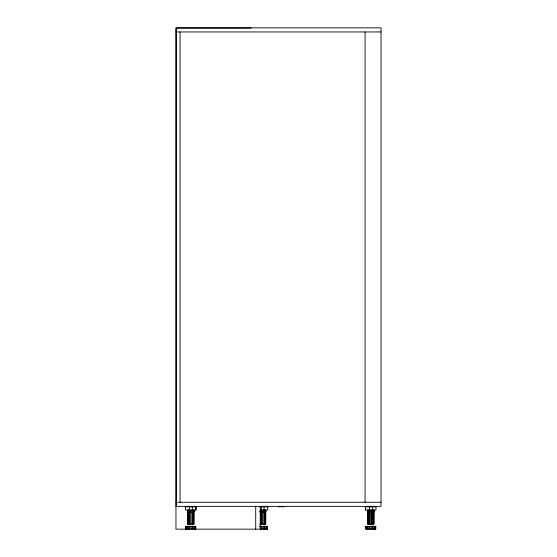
<?xml version="1.0" encoding="UTF-8"?>
<svg xmlns="http://www.w3.org/2000/svg" width="557" height="557" viewBox="0 0 557 557"><rect width="100%" height="100%" fill="white"/><g stroke="black" fill="none" stroke-linecap="round" stroke-linejoin="round"><path stroke-width="0.84" d="M246.368 28.08L176.186 28.08L176.186 506.139M247.057 28.08L251.158 28.08M175.963 31.951L381.037 31.951M175.963 502.261L381.037 502.261M175.963 506.362L381.037 506.362L381.037 27.85L175.963 27.85L175.963 529.15L267.583 529.15L267.583 526.316L259.659 526.316M185.077 506.8L196.468 506.8M259.701 506.8L268.244 506.8M278.5 506.821L279.412 506.821M280.777 506.821L281.689 506.821M283.06 506.821L283.966 506.821M365.086 506.8L376.483 506.8M259.959 510.073L267.764 510.073L267.715 506.8M187.34 511.465L194.205 511.465M259.994 511.465L265.981 511.465M367.348 511.465L374.22 511.465M187.34 511.904L194.205 511.904M259.569 511.904L265.981 511.904M367.348 511.904L374.22 511.904M259.569 524.137L265.773 524.137L265.773 510.073M188.781 526.532L186.003 526.532L186.08 529.15M190.355 526.532L189.039 526.532L189.039 529.15M191.761 526.532L195.465 526.532M259.653 526.532L260.558 526.532M262.131 526.532L260.815 526.532L260.815 529.15M263.538 526.532L267.242 526.532L267.242 529.15M366.095 526.532L366.095 529.15L366.019 526.532L368.79 526.532M370.363 526.532L369.054 526.532L369.054 529.15M371.77 526.532L375.481 526.532M376.003 506.8L375.947 510.073L365.566 510.073L365.566 506.8M375.272 526.532L375.272 529.15M374.91 526.532L374.91 529.15M374.36 526.316L374.36 529.15M374.012 510.073L374.012 524.137L367.557 524.137L367.557 510.073M373.761 510.073L373.796 524.137M373.552 510.073L373.552 524.137M373.19 526.532L373.19 529.15M373.065 510.073L373.065 524.137M372.884 510.073L372.884 524.137M372.549 526.532L372.549 529.15M372.41 526.532L372.41 529.15M372.25 506.8L372.278 510.073M372.02 510.073L372.02 524.137M371.979 510.073L371.979 524.137M371.234 526.316L371.234 529.15M370.746 510.073L370.788 524.137M369.98 526.532L369.98 529.15M369.667 510.073L369.667 524.137M369.549 524.137L369.472 506.8M369.437 526.532L369.437 529.15M368.623 510.073L368.623 524.137M368.504 510.073L368.504 524.137M367.892 526.316L367.892 529.15M367.773 510.073L367.808 524.137M367.147 526.532L367.147 529.15M366.652 526.532L366.652 529.15M366.2 526.316L366.2 529.15M365.622 506.8L365.622 510.073M365.086 31.951L365.086 502.261M267.033 526.532L267.033 529.15M266.671 526.532L266.671 529.15M266.128 526.316L266.128 529.15M265.564 510.073L265.564 524.137M265.348 510.073L265.348 524.137M264.951 526.532L264.951 529.15M264.833 510.073L264.833 524.137M264.652 510.073L264.652 524.137M264.31 526.532L264.31 529.15M264.171 526.532L264.171 529.15M264.046 506.8L264.018 510.073M263.74 510.073L263.781 524.137M262.995 526.316L262.995 529.15M262.507 510.073L262.549 524.137M261.741 526.532L261.741 529.15M261.435 510.073L261.435 524.137M261.317 510.073L261.317 524.137M261.24 506.8L261.261 510.073M261.205 526.532L261.205 529.15M260.391 510.073L260.391 524.137M260.272 506.362L260.272 529.15M255.712 506.362L255.712 529.15M195.987 506.8L195.987 510.073L185.558 510.073L185.613 506.8M195.932 506.8L195.932 510.073M195.806 529.15L195.806 526.316L185.892 526.316L185.892 529.15M195.256 526.532L195.256 529.15M194.894 526.532L194.894 529.15M194.351 526.316L194.351 529.15M193.996 510.073L193.996 524.137L187.549 524.137L187.549 510.073M193.787 510.073L193.752 524.137M193.571 510.073L193.571 524.137M193.175 526.532L193.175 529.15M193.049 510.073L193.049 524.137M192.875 510.073L192.875 524.137M192.534 526.532L192.534 529.15M192.395 526.532L192.395 529.15M192.269 506.8L192.242 510.073M192.005 510.073L192.005 524.137M191.218 526.316L191.218 529.15M190.773 510.073L190.773 524.137M189.965 526.532L189.965 529.15M189.659 510.073L189.659 524.137M189.457 506.8L189.54 524.137M189.429 526.532L189.429 529.15M188.614 510.073L188.614 524.137M188.496 510.073L188.496 524.137M187.974 510.073L187.974 524.137M187.883 526.316L187.883 529.15M187.793 510.073L187.758 524.137M187.138 526.532L187.138 529.15M186.644 526.532L186.644 529.15M186.191 526.316L186.191 529.15M180.064 31.951L180.064 502.261M375.815 526.316L365.907 526.316L365.907 529.15L375.815 529.15L375.815 526.316"/></g></svg>
